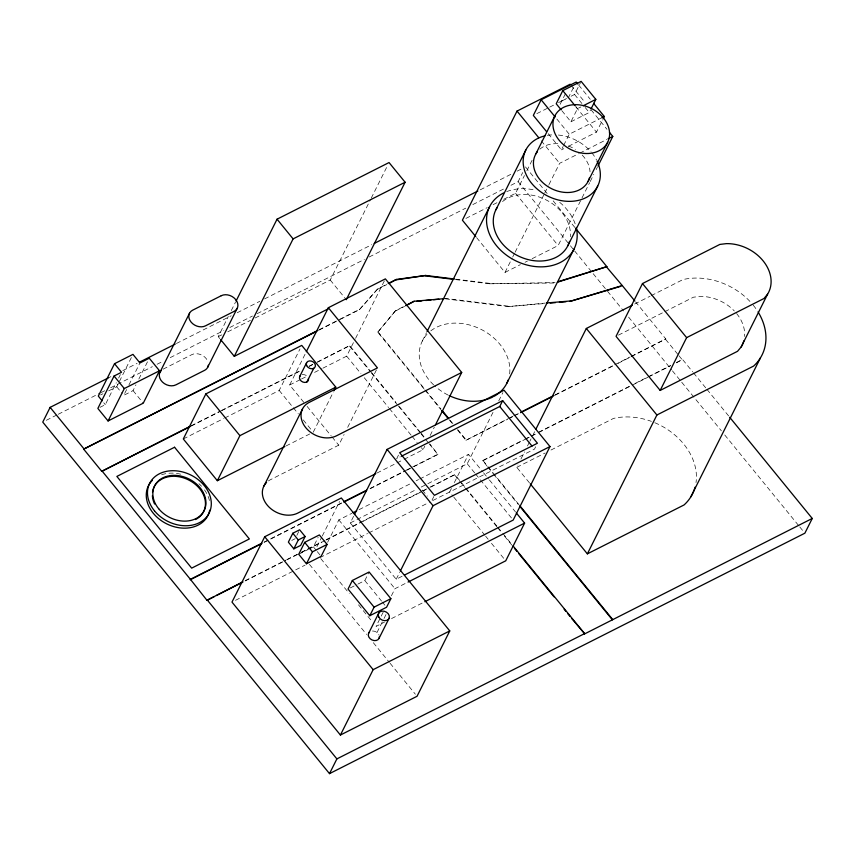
<?xml version="1.0" encoding="UTF-8"?>
<svg xmlns="http://www.w3.org/2000/svg" width="855" height="855" viewBox="0 0 855 855"><rect width="100%" height="100%" fill="white"/><g stroke="black" fill="none" stroke-linecap="round" stroke-linejoin="round"><path stroke-width="0.64" stroke-dasharray="4.28 3.21" d="M99.982 407.354L105.293 404.672L116.301 382.687M118.621 378.06L120.363 374.586M108.671 390.853L116.729 386.781L132.953 354.376M126.615 389.559L123.719 395.352L133.059 390.628L135.956 384.836M128.934 384.932L139.942 362.948M138.852 379.054L147.541 361.697M219.842 338.623L218.228 336.656L228.328 316.489M231.299 310.557L235.467 302.253M255.175 317.975L330.233 280.013L370.632 199.333M371.23 198.146L387.272 166.116M224.737 417.999L279.2 390.446L299.977 348.968M303.792 402.331L289.653 384.996L305.727 352.891M340.376 319.31L359.389 309.692L377.739 288.862L387.059 284.149M359.389 309.692L377.739 288.862M317.301 362.306L349.663 345.634L370.717 371.455M322.912 368.174L346.67 356.15L355.007 339.51M355.595 338.324L385.37 278.88M313.251 432.192L333.429 391.889M423.952 388.833L377.771 332.221L395.534 310.675L404.843 305.962M377.771 332.221L395.534 310.675M268.395 480.948A22.711 17.677 26.6 0 1 270.501 479.687L338.74 445.166L344.095 434.468M347.675 427.34L377.44 367.896M296.856 535.358L299.635 529.801M308.879 549.134L313.39 546.858L318.156 537.325M316.938 546.708L321.694 537.207M322.292 536.01L339.553 501.543M422.317 341.049L426.485 332.723M327.625 542.284L338.837 519.904L351.929 513.289M510.969 185.279L518.119 181.666L522.662 172.592M402.117 576.259L396.218 579.241L350.283 522.929L353.842 515.811M503.745 199.279L515.554 193.305L524.457 175.521M526.84 170.776L532.184 160.099M560.089 104.363L565.433 93.687M573.427 87.616L568.393 97.662L559.042 102.397M571.119 96.22L574.56 94.488L580.524 82.561M398.494 455.074L396.731 458.601L400.279 456.805M455.576 279.596L489.626 283.785L555.077 282.577M561.927 110.765L570.916 121.784L577.478 108.671L580.919 106.928M548.205 133.647L561.425 149.849L563.103 146.504M563.659 145.393L569.248 134.224L601.984 117.669M476.598 237.605L504.995 272.424L512.124 258.189M512.711 257.002L514.496 253.443M515.095 252.257L544.186 194.149M544.785 192.963L548.344 185.856M548.942 184.669L559.63 163.316L578.536 153.761M570.916 121.784L589.255 112.507L590.452 110.124M404.105 459.317L423.011 449.751L424.807 446.182M430.161 435.484L434.329 427.158M358.117 583.976L364.829 580.577L368.58 573.074M445.37 298.844L508.223 306.592L545.18 303.098M568.436 146.312L596.491 132.119L602.647 119.839M414.087 466.531L437.91 454.486L429.691 443.745M532.163 258.68L558.155 245.535L589.629 182.681M590.228 181.495L593.787 174.377M596.159 169.632L597.356 167.259M432.064 500.036L433.838 496.509M396.218 579.241L399.777 572.123M457.543 430.012L465.943 440.304L507.742 418.854M383.158 612.255L376.072 626.394L384.397 622.183M391.419 595.764L394.957 588.7L406.852 582.683M430.835 487.061L454.86 474.6L464.97 486.987M377.012 632.497L383.478 619.586M384.066 618.411L387.005 612.543M451.397 488.483L449.623 492.02L452.979 496.124M454.347 482.594L468.508 454.326L482.744 471.778M421.162 487.083L467.247 463.773L493.378 411.597M498.722 400.92L502.879 392.616M486.901 465.996L482.893 460.418L523.292 439.983M529.395 482.786L516.783 467.332L517.98 464.96M520.952 459.028L524.51 451.9M527.482 445.968L529.266 442.409M529.865 441.223L531.051 438.85M533.424 434.105L534.621 431.732M535.668 446.759L534.482 449.11L429.402 502.248M618.047 363.375L665.789 338.911L635.65 301.965M676.391 362.862L682.536 359.442L692.646 371.84M558.507 102.6L566.534 98.539M536.833 113.63L548.525 107.719M549.69 107.121L554.361 104.759M108.51 377.835L110.894 376.627M122.81 370.6L137.099 363.375M176.419 343.486L231.224 315.773M237.177 312.759L259.813 301.302M264.58 298.897L371.807 244.658M480.221 189.831L512.391 173.554M517.157 171.15L523.11 168.136M561.425 149.849L563.766 148.674M46.32 420.297L57.05 414.867M58.236 414.269L99.939 393.172M101.125 392.573L104.705 390.767M110.658 387.753L152.361 366.667M157.128 364.251L163.081 361.238M170.231 357.625L223.839 330.511M229.803 327.497L252.439 316.04M257.205 313.635L364.422 259.396M369.189 256.992L465.697 208.182M472.847 204.569L505.016 188.292M100.601 394.935L102.91 393.77M579.711 153.163L606.89 139.418M218.228 336.656L221.808 334.85M227.761 331.836L250.408 320.39M163.102 369.168L191.744 354.675A10.666 8.293 26.6 0 1 207.509 360.65M465.932 218.399L487.2 207.647M493.111 204.655L497.834 202.272M377.525 289.279L386.845 284.565M319.193 329.709L359.602 309.275M318.99 330.126L339.189 319.909M395.32 311.092L404.639 306.379M191.285 425.747L219.863 411.287M221.05 410.689L300.842 370.333M309.179 366.111L312.748 364.305M317.504 361.9L349.663 345.634M191.071 426.153L220.846 411.095M222.033 410.496L300.629 370.739M308.965 366.528L312.535 364.722M504.995 272.424L520.353 264.655M525.077 262.261L527.439 261.064M289.653 384.996L300.34 379.588M301.526 378.989L306.282 376.585M314.597 372.374L321.726 368.772M183.301 438.957L223.55 418.597M286.019 445.968L309.702 433.987M634.677 304.017L650.014 296.257M651.189 295.659L683.038 279.553A60.395 47.004 26.6 0 1 751.566 303.204M618.432 335.128L663.662 312.257M664.848 311.658L693.405 297.209L699.924 296.418A38.218 29.743 26.6 0 1 734.295 310.942M376.927 473.061L395.833 463.496M397.019 462.897L402.929 459.915M264.259 542.006L342.844 502.259M370.236 488.397L404.768 470.934M405.965 470.336L438.113 454.069M508.928 418.255L512.498 416.449M513.684 415.851L519.626 412.847M555.269 394.818L613.505 365.363M614.692 364.764L630.135 356.952M631.332 356.343L665.789 338.911M264.045 542.423L342.641 502.665M370.033 488.814L405.751 470.742M406.948 470.143L412.901 467.129M465.943 440.304L507.528 419.271M508.725 418.672L513.47 416.267M514.667 415.658L519.413 413.254M555.066 395.224L613.292 365.78M291.779 540.424L295.189 538.693M359.057 509.676L411.405 483.203M416.161 480.799L418.544 479.591M419.73 478.992L468.508 454.326M350.283 522.929L416.438 489.466M245.278 580.609L285.762 560.132M286.949 559.523L300.052 552.896M301.249 552.298L321.491 542.059M326.247 539.644L421.515 491.465M422.712 490.866L428.665 487.852M429.851 487.243L454.86 474.6M524.489 439.385L537.56 432.769M538.746 432.17L630.253 385.894M634.998 383.489L646.882 377.472M648.079 376.873L670.651 365.459M676.594 362.445L682.536 359.442M245.064 581.015L285.559 560.538M286.746 559.939L299.849 553.313M301.035 552.715L324.857 540.659M326.044 540.061L361.772 521.988M362.958 521.39L422.498 491.272M423.695 490.674L426.068 489.466M482.69 460.834L524.275 439.801M525.462 439.192L530.218 436.787M531.404 436.189L537.346 433.186M538.543 432.587L631.225 385.701M632.422 385.103L647.866 377.29M649.052 376.692L670.448 365.865M298.726 554.275L307.747 549.712M235.52 600.317L305.064 565.134M319.962 557.61L367.543 533.541M368.729 532.932L428.216 502.858M516.783 467.332L545.095 453.022M550.994 450.029L613.495 418.416A60.395 47.004 26.6 0 1 651.392 421.376M350.283 587.93L356.995 584.531M391.537 618.571L424.85 601.728M508.223 306.592L543.652 303.611M489.626 283.785L554.874 282.994M455.779 279.179L489.83 283.368M444.269 298.277L508.436 306.176M578.696 85.083L590.271 99.266M571.022 85.222L585.226 102.632M591.072 109.803L606.943 129.265M574.56 94.488L581.902 103.498M585.173 107.495L589.255 112.507M575.853 106.661L577.478 108.671M575.832 106.79L596.491 132.119M556.851 119.027L569.248 134.224M541.247 140.786L559.63 163.316M525.494 166.928L548.141 194.684M553.174 200.861L574.977 227.59M693.49 372.866L706.123 388.352M706.967 389.388L728.866 416.235M665.585 339.328L678.143 354.729M678.977 355.755L682.333 359.859M518.119 181.666L569.569 244.733M570.413 245.77L573.78 249.906M574.624 250.943L592.333 272.649M593.178 273.685L606.676 290.23M607.52 291.266L623.541 310.91M628.607 317.109L671.613 369.841M672.458 370.878L680.89 381.212M681.734 382.249L721.374 430.845M724.751 434.981L798.965 525.964M799.81 527.001L804.031 532.163M515.554 193.305L558.155 245.535M377.974 331.804L424.999 389.452M425.843 390.479L440.956 409.011M450.19 420.329L453.556 424.454M457.746 429.595L466.146 439.898M482.893 460.418L487.104 465.58M487.949 466.616L519.113 504.824M424.796 389.859L440.752 409.427M449.142 419.72L452.509 423.834M487.735 467.033L492.79 473.221M493.634 474.258L518.066 504.204M330.233 280.013L345.484 298.705M483.577 472.804L488.6 478.96M489.445 479.986L515.405 511.814M467.247 463.773L474.76 472.986M475.594 474.012L511.504 518.034M371.562 372.491L395.993 402.438M399.36 406.563L420.425 432.384M421.269 433.421L424.636 437.546M465.815 488.023L496.979 526.231M497.813 527.257L502.024 532.43M502.868 533.456L512.134 544.817M349.46 346.051L370.514 371.872M371.359 372.898L397.468 404.917M398.312 405.943L420.222 432.801M421.055 433.827L428.644 443.125M429.488 444.162L437.91 454.486M454.657 475.017L464.757 487.403M465.601 488.44L496.766 526.637M497.61 527.674L500.977 531.81M504.343 535.935L511.931 545.234M346.67 356.15L360.928 373.635M364.283 377.75L388.619 407.579M389.452 408.605L411.266 435.355M412.11 436.381L417.144 442.548M421.333 447.689L423.011 449.751M453.813 497.161L484.796 535.145M485.64 536.171L488.152 539.249M491.497 543.363L505.743 560.816M422.381 490.054L427.34 496.135M307.127 406.414L331.248 435.997M332.082 437.012L338.74 445.166M279.2 390.446L292.485 406.734M293.318 407.76L298.299 413.863M303.29 419.976L312.417 431.177M338.837 519.904L394.957 588.7M364.829 580.577L381.554 601.086M382.388 602.112L384.9 605.19M313.39 546.858L316.478 550.652M317.258 551.603L321.127 556.348M320.796 558.636L349.278 593.541M358.491 604.838L371.882 621.264M309.446 564.375L366.603 634.453M373.325 642.693L389.303 662.272M390.137 663.309L415.359 694.217M133.059 390.628L143.277 403.154M116.729 386.781L122.169 393.439M103.744 402.758L105.293 404.672M654.802 422.712A60.395 47.004 26.6 0 1 696.013 482.573M448.095 395.063A47.228 36.754 26.6 0 1 434.65 385.851M433.667 384.932A47.228 36.754 26.6 0 1 427.158 334.123M430.813 330.832A47.228 36.754 26.6 0 1 483.054 330.404A47.228 36.754 26.6 0 1 509.601 374.116M539.815 149.187A29.519 22.967 26.6 0 1 559.907 143.897M568.5 146.013A29.519 22.967 26.6 0 1 575.383 149.454M582.223 155.076A29.519 22.967 26.6 0 1 590.036 171.812M547.382 135.368A40.217 31.293 26.6 0 1 553.431 134.823M558.401 135.037A40.217 31.293 26.6 0 1 591.062 151.912M591.863 152.863A40.217 31.293 26.6 0 1 596.555 159.992M502.537 201.545A40.217 31.293 26.6 0 1 546.548 200.134A40.217 31.293 26.6 0 1 570.349 236.75M506.694 191.606A47.228 36.754 26.6 0 1 534.215 189.928M559.736 202.346A47.228 36.754 26.6 0 1 575.565 225.121M736.625 313.561A38.218 29.743 26.6 0 1 744.587 336.443M753.223 305.16A60.395 47.004 26.6 0 1 757.669 311.305M372.47 631.011A5.814 4.521 26.6 0 1 379.086 635.126M302.178 374.672A4.756 3.698 26.6 0 1 306.71 375.869M161.638 474.739A33.26 25.885 26.6 0 1 181.677 474.429M198.937 483.706A33.26 25.885 26.6 0 1 201.534 486.26M204.505 489.904A33.26 25.885 26.6 0 1 209.496 500.774"/><path stroke-width="1.28" d="M108.51 377.835L50.135 407.365L42.75 422.103L329.506 773.636L804.865 533.199L812.25 518.461L729.7 417.272M114.527 363.696L121.517 372.267L114.078 376.029L97.855 408.434L108.072 420.959L143.277 403.154L159.5 370.76L149.283 358.224L139.942 362.948L132.953 354.376L114.527 363.696L98.304 396.1L102.183 400.856M189.885 426.763L101.766 471.329L83.672 449.142L318.007 330.319M108.072 420.959L124.296 388.555L159.5 370.76M101.766 471.329L190.088 426.346M159.971 372.235L189.511 313.251M236.055 301.067L277.052 219.201L389.046 162.557L405.11 182.233L346.286 299.688M207.68 367.297L237.209 308.313M334.027 390.703L335.801 387.155L301.751 345.409L205.852 393.92L183.301 438.957L217.352 480.702L284.833 446.567M220.643 339.606L234.291 356.343L293.105 238.887L405.11 182.233M217.352 480.702L239.902 435.655L335.801 387.155M214.103 596.672L206.963 600.295L190.419 579.348L261.876 543.214M306.325 351.704L328.352 307.715L385.37 278.88L461.711 372.47L435.516 424.785M299.763 376.382L306.614 362.702M306.86 382.014L313.721 368.323M263.821 486.228L302.52 408.947M206.963 600.295L242.895 581.806M264.719 536.737L231.983 602.102L340.418 735.033L417.037 696.28L449.773 630.915L341.337 497.984L264.719 536.737L373.154 669.668L340.418 735.033M389.175 283.379L396.378 279.435L425.662 275.47L454.475 279.019M292.816 533.253L288.359 542.145L293.831 548.846L300.65 545.394L305.107 536.502L299.635 529.801L292.816 533.253L298.288 539.954L293.831 548.846M396.164 279.852L425.662 275.47M444.055 298.684L414.162 301.249L405.804 305.78M570.189 84.207L517.029 111.086L462.395 220.195L475.754 236.579M304.69 542.359L298.726 554.275L306.475 563.755L321.127 556.348L327.091 544.432L319.353 534.952L304.69 542.359L312.438 551.849L306.475 563.755M577.873 84.068L576.217 82.037L541.151 99.779L533.328 115.404L546.548 131.617M427.083 331.526L489.626 206.632M495.9 209.774L525.782 150.095M591.051 108.927L595.828 99.383L581.122 81.364L562.782 90.641L556.21 103.765L561.115 109.771M354.44 514.625L387.101 449.399L504.065 390.243L550 446.556L513.171 520.086L404.49 575.062M554.884 115.874L535.358 154.883A29.519 22.967 26.6 0 0 553.57 189.607A29.519 22.967 26.6 0 0 589.426 177.936M352.346 580.481L348.049 589.063L369.798 615.728L386.578 607.242L390.874 598.671L369.114 572.006L352.346 580.481L374.095 607.146L369.798 615.728M603.202 118.727L604.314 116.494L593.573 103.316M588.133 181.313L607.67 142.315A29.519 22.967 26.6 0 0 576.986 104.695A29.519 22.967 26.6 0 0 559.17 140.273A29.519 22.967 26.6 0 0 607.67 142.315M597.944 166.073L612.789 136.426L609.455 132.333M368.858 632.839L378.851 612.896M400.375 570.937L433.036 505.711L550 446.556M567.816 245.78L597.709 186.101M379.203 638.022L389.196 618.08M506.78 383.339L574.09 248.923M401.465 456.207L499.737 406.499L502.676 400.632L537.432 443.232L434.426 495.334L399.67 452.723L502.676 400.632M329.506 773.636L336.881 758.898L584.574 633.619L512.979 545.853M634.805 300.939L622.248 285.538L569.9 301.42L620.773 286.329M557.396 282.214L606.847 266.653L575.821 228.616M535.807 429.349L586.327 328.47L632.326 305.203M622.248 285.538L606.644 267.07M642.49 283.55L616.049 336.336L660.178 390.425L737.534 351.309L741.157 346.97L767.598 294.173A38.218 29.743 26.6 0 0 763.055 260.775A38.218 29.743 26.6 0 0 726.365 243.632L719.846 244.423L642.49 283.55L686.618 337.64L660.178 390.425M516.238 512.85L524.617 523.11L505.743 560.816L424.85 601.728M530.228 483.812L587.364 553.858L656.897 414.996L753.608 366.079A60.395 47.004 26.6 0 0 758.321 312.374M571.728 618.539L584.574 633.619M584.371 634.036L812.25 518.461M690.861 496.808L760.405 357.946M767.598 294.173L763.975 298.513L686.618 337.64M583.217 105.764L595.828 99.383M601.984 117.669L604.314 116.494M139.483 362.167L175.222 344.095M374.191 243.461L477.838 191.028M608.065 138.82L612.789 136.426M234.291 356.343L328.416 308.73M388.223 283.561L396.378 279.435M83.672 449.142L316.607 331.334M406.007 305.374L414.162 301.249M461.711 372.47L336.453 435.826A22.711 17.677 26.6 0 1 305.812 427.724A22.711 17.677 26.6 0 1 309.189 402.406L377.44 367.896L328.352 307.715M375.751 473.659L297.754 513.107A22.711 17.677 26.6 0 1 269.047 507.101A22.711 17.677 26.6 0 1 266.557 482.487M344.041 501.65L366.667 490.214M520.813 412.249L554.083 395.416M190.216 579.765L261.662 543.62M343.828 502.067L366.453 490.62M520.61 412.655L552.693 396.431M298.288 539.954L305.107 536.502M353.115 512.679L356.685 510.873M216.486 595.475L242.692 582.223M312.438 551.849L327.091 544.432M408.038 582.073L524.617 523.11M374.095 607.146L390.874 598.671M587.364 553.858L684.075 504.942A60.395 47.004 26.6 0 0 695.051 487.2M373.154 669.668L449.773 630.915M557.61 281.808L606.847 266.653M416.577 301.398L421.814 300.885M425.737 300.5L430.973 299.977M433.592 299.72L438.829 299.207M546.484 302.98L570.103 301.003M550.214 303.065L555.461 302.627M559.405 302.296L565.967 301.74M425.459 275.887L452.958 279.264M562.782 90.641L575.03 105.667M541.151 99.779L555.205 117.007M517.029 111.086L538.746 137.719M586.327 328.47L656.897 414.996M499.737 406.499L532.002 446.064M442.634 411.073L448.512 418.277M519.958 505.85L612.608 619.437M441.586 410.453L448.309 418.683M519.744 506.267L612.394 619.854M277.052 219.201L293.105 238.887M514.454 548.322L516.986 551.422M518.664 553.484L554.04 596.854M564.15 609.252L565.839 611.314M567.517 613.377L570.05 616.476M387.101 449.399L433.036 505.711M205.852 393.92L239.902 435.655M114.078 376.029L124.296 388.555M50.135 407.365L83.876 448.736M101.969 470.913L190.419 579.348M207.167 599.879L336.881 758.898M508.191 380.026A47.228 36.754 26.6 0 1 494.03 396.346M492.897 396.944A47.228 36.754 26.6 0 1 449.196 395.598M208.31 365.213A10.666 8.293 26.6 0 1 204.537 370.365L175.906 384.857A10.666 8.293 26.6 0 1 162.429 382.035A10.666 8.293 26.6 0 1 161.253 370.471M535.925 153.825A29.519 22.967 26.6 0 1 537.293 151.827M597.079 161.039A40.217 31.293 26.6 0 1 577.702 200.53A40.217 31.293 26.6 0 1 526.808 175.959A40.217 31.293 26.6 0 1 544.924 135.86M569.505 241.409A40.217 31.293 26.6 0 1 519.209 256.415A40.217 31.293 26.6 0 1 497.044 207.733M576.195 227.398A47.228 36.754 26.6 0 1 548.044 266.332A47.228 36.754 26.6 0 1 492.533 240.084A47.228 36.754 26.6 0 1 503.51 193.027M743.807 340.878A38.218 29.743 26.6 0 1 741.157 346.97M379.406 636.612A5.814 4.521 26.6 0 1 372.064 639.989A5.814 4.521 26.6 0 1 369.51 632.112M308.516 378.701A4.756 3.698 26.6 0 1 302.927 382.067A4.756 3.698 26.6 0 1 300.329 375.602M209.721 510.168A33.26 25.885 26.6 0 1 165.945 523.463A33.26 25.885 26.6 0 1 152.457 480.264M152.521 492.202A27.67 21.535 26.6 0 1 191.702 481.707A27.67 21.535 26.6 0 1 195.517 519.541M154.595 504.033A27.67 21.535 26.6 0 1 152.382 495.697M221.274 295.702L192.642 310.183A10.666 8.293 26.6 0 0 191.06 322.068A10.666 8.293 26.6 0 0 205.435 325.873L234.078 311.391A10.666 8.293 26.6 0 0 235.659 299.507A10.666 8.293 26.6 0 0 221.274 295.702M174.559 447.251L116.857 476.427L191.67 568.137L249.361 538.96L174.559 447.251M378.829 617.118A5.814 4.521 26.6 0 0 388.469 619.277A5.814 4.521 26.6 0 0 384.173 611.229A5.814 4.521 26.6 0 0 378.829 617.118M306.688 365.662A4.756 3.698 26.6 0 0 314.544 367.736A4.756 3.698 26.6 0 0 311.37 361.077A4.756 3.698 26.6 0 0 306.688 365.662M154.477 510.83A33.26 25.885 26.6 0 0 209.133 513.118A33.26 25.885 26.6 0 0 174.559 470.742A33.26 25.885 26.6 0 0 154.477 510.83M158.667 508.714A27.67 21.535 26.6 0 0 204.131 510.617A27.67 21.535 26.6 0 0 175.371 475.359A27.67 21.535 26.6 0 0 158.667 508.714"/></g></svg>
